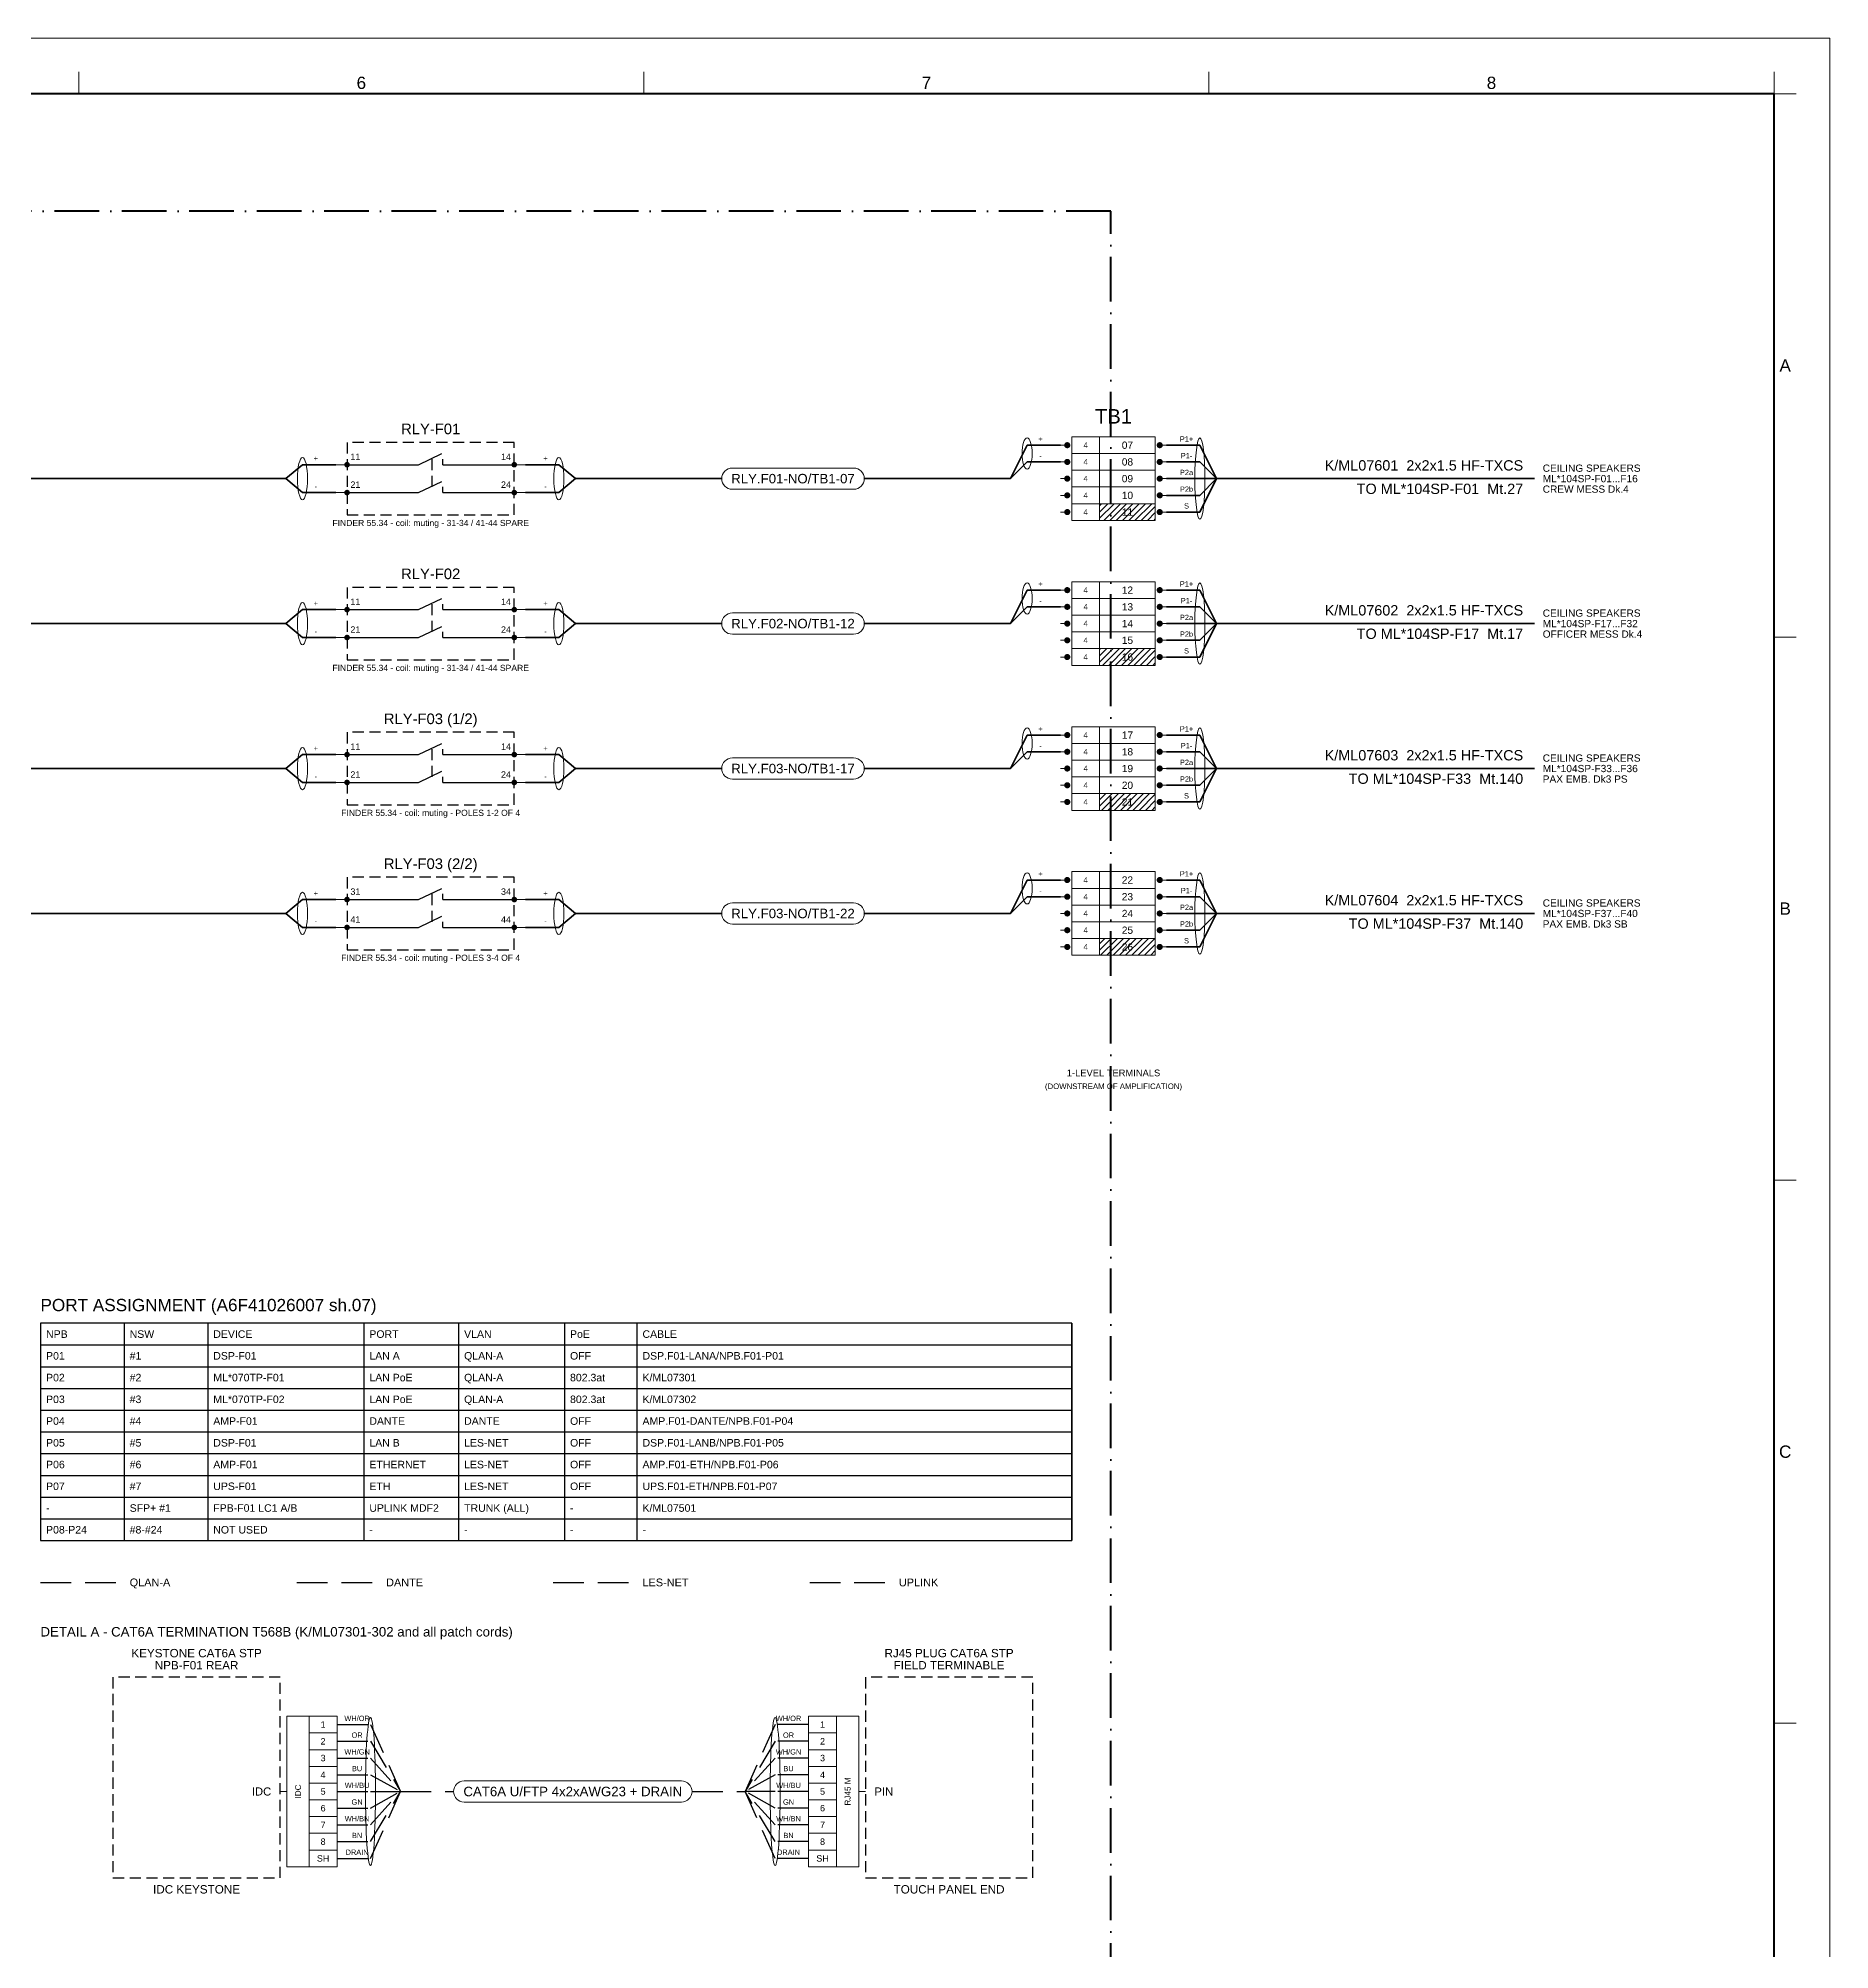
# Model space of a CAD drawing. Header units: millimetres. Extents: x 0 to 841, y 0 to 1189.
# Drawn here: x 519.6 to 841, y 846.1 to 1189 of the extents above; entities that cross this region are included whole.
import ezdxf
from ezdxf.enums import TextEntityAlignment as Align

# ---------------------------------------------------------------- set-up
doc = ezdxf.new("R2010")
doc.units = ezdxf.units.MM
for name, pattern in [('AV_DASHDOT', [12, 8, -2, 0, -2]), ('AV_DASHED', [8, 5.5, -2.5]), ('AV_HIDDEN', [3, 2, -1])]:
    doc.linetypes.add(name, pattern=pattern)
for name, color, linetype, lineweight in [('AV-CONN', 7, 'Continuous', 18), ('AV-LABEL', 7, 'Continuous', 18), ('AV-NOTE', 7, 'Continuous', 18), ('AV-TB', 7, 'Continuous', 18), ('AV-TEXT', 7, 'Continuous', 18), ('AV-TEXT-DEV', 7, 'Continuous', 18)]:
    doc.layers.add(name, color=color, linetype=linetype, lineweight=lineweight)
for name, color, linetype, lineweight, true_color in [('AV-DEVICE-REF', 7, 'AV_HIDDEN', 25, 0x4682ff), ('AV-FRAME', 7, 'Continuous', 70, 0x7800ff), ('AV-RACK', 7, 'AV_DASHDOT', 50, 0xff00ff), ('AV-SYM', 7, 'Continuous', 25, 0x4682ff), ('AV-TITLE', 7, 'Continuous', 25, 0x7800ff), ('AV-ZONE', 7, 'Continuous', 18, 0x7800ff), ('W-DANTE', 7, 'AV_DASHED', 25, 0xe60000), ('W-LESNET', 7, 'AV_DASHED', 25, 0x00a0eb), ('W-QLAN', 7, 'AV_DASHED', 25, 0x6ebe00), ('W-SPEAKER', 7, 'Continuous', 35, 0x00a0a0), ('W-UPLINK', 7, 'AV_DASHED', 25, 0x1f388c)]:
    doc.layers.add(name, color=color, linetype=linetype, lineweight=lineweight, true_color=true_color)
doc.styles.add('AV', font='arial.ttf')

msp = doc.modelspace()

# ---------------------------------------------------------------- hatches: boundary and pattern name
at = {"layer": 'AV-TB', "true_color": 0x009600}
h = msp.add_hatch(dxfattribs=at)
h.set_pattern_fill('ANSI31', scale=0.25)
h.paths.add_polyline_path([(710, 1102.5), (720, 1102.5), (720, 1105.5), (710, 1105.5)])
h = msp.add_hatch(dxfattribs=at)
h.set_pattern_fill('ANSI31', scale=0.25)
h.paths.add_polyline_path([(710, 1076.5), (720, 1076.5), (720, 1079.5), (710, 1079.5)])
h = msp.add_hatch(dxfattribs=at)
h.set_pattern_fill('ANSI31', scale=0.25)
h.paths.add_polyline_path([(710, 1050.5), (720, 1050.5), (720, 1053.5), (710, 1053.5)])
h = msp.add_hatch(dxfattribs=at)
h.set_pattern_fill('ANSI31', scale=0.25)
h.paths.add_polyline_path([(710, 1024.5), (720, 1024.5), (720, 1027.5), (710, 1027.5)])

# ---------------------------------------------------------------- linework, layer by layer
at = {"layer": 'AV-CONN'}
for p, q in [((563, 874.5), (564.2, 874.5)), ((668, 874.5), (666.8, 874.5))]:
    msp.add_line(p, q, dxfattribs=at)
for points in [[(564.2, 861), (568.2, 861), (568.2, 888), (564.2, 888)], [(568.2, 885), (573.2, 885), (573.2, 888), (568.2, 888)], [(568.2, 882), (573.2, 882), (573.2, 885), (568.2, 885)], [(657.8, 885), (662.8, 885), (662.8, 888), (657.8, 888)], [(657.8, 882), (662.8, 882), (662.8, 885), (657.8, 885)], [(662.8, 861), (666.8, 861), (666.8, 888), (662.8, 888)], [(568.2, 879), (573.2, 879), (573.2, 882), (568.2, 882)], [(657.8, 879), (662.8, 879), (662.8, 882), (657.8, 882)], [(568.2, 876), (573.2, 876), (573.2, 879), (568.2, 879)], [(657.8, 876), (662.8, 876), (662.8, 879), (657.8, 879)], [(568.2, 873), (573.2, 873), (573.2, 876), (568.2, 876)], [(657.8, 873), (662.8, 873), (662.8, 876), (657.8, 876)], [(568.2, 870), (573.2, 870), (573.2, 873), (568.2, 873)], [(657.8, 870), (662.8, 870), (662.8, 873), (657.8, 873)], [(568.2, 867), (573.2, 867), (573.2, 870), (568.2, 870)], [(657.8, 867), (662.8, 867), (662.8, 870), (657.8, 870)], [(568.2, 864), (573.2, 864), (573.2, 867), (568.2, 867)], [(657.8, 864), (662.8, 864), (662.8, 867), (657.8, 867)], [(568.2, 861), (573.2, 861), (573.2, 864), (568.2, 864)], [(657.8, 861), (662.8, 861), (662.8, 864), (657.8, 864)]]:
    msp.add_lwpolyline(points, close=True, dxfattribs=at)
for centre, major_axis, ratio in [((697, 1114.5), (0, 2.8), 0.321429), ((728, 1110), (0, 7.3), 0.123288), ((567, 1110), (0, 3.8), 0.236842), ((613, 1110), (0, 3.8), 0.236842), ((697, 1088.5), (0, 2.8), 0.321429), ((728, 1084), (0, 7.3), 0.123288), ((567, 1084), (0, 3.8), 0.236842), ((613, 1084), (0, 3.8), 0.236842), ((697, 1062.5), (0, 2.8), 0.321429), ((728, 1058), (0, 7.3), 0.123288), ((567, 1058), (0, 3.8), 0.236842), ((613, 1058), (0, 3.8), 0.236842), ((697, 1036.5), (0, 2.8), 0.321429), ((728, 1032), (0, 7.3), 0.123288), ((567, 1032), (0, 3.8), 0.236842), ((613, 1032), (0, 3.8), 0.236842), ((579.2, 874.5), (0, 13.3), 0.067669), ((651.8, 874.5), (0, 13.3), 0.067669)]:
    msp.add_ellipse(centre, major_axis=major_axis, ratio=ratio, dxfattribs=at)
at = {"layer": 'AV-DEVICE-REF'}
for points in [[(575, 1103.5), (605, 1103.5), (605, 1116.5), (575, 1116.5)], [(575, 1077.5), (605, 1077.5), (605, 1090.5), (575, 1090.5)], [(575, 1051.5), (605, 1051.5), (605, 1064.5), (575, 1064.5)], [(575, 1025.5), (605, 1025.5), (605, 1038.5), (575, 1038.5)], [(533, 859), (563, 859), (563, 895), (533, 895)], [(668, 859), (698, 859), (698, 895), (668, 895)]]:
    msp.add_lwpolyline(points, close=True, dxfattribs=at)
at = {"layer": 'AV-FRAME'}
msp.add_lwpolyline([(20, 10), (831, 10), (831, 1179), (20, 1179)], close=True, dxfattribs=at)
at = {"layer": 'AV-LABEL'}
for points in [[(644.12, 1108.1), (665.88, 1108.1, 1), (665.88, 1111.9), (644.12, 1111.9, 1)], [(644.12, 1082.1), (665.88, 1082.1, 1), (665.88, 1085.9), (644.12, 1085.9, 1)], [(644.12, 1056.1), (665.88, 1056.1, 1), (665.88, 1059.9), (644.12, 1059.9, 1)], [(644.12, 1030.1), (665.88, 1030.1, 1), (665.88, 1033.9), (644.12, 1033.9, 1)], [(596, 872.6), (635, 872.6, 1), (635, 876.4), (596, 876.4, 1)]]:
    msp.add_lwpolyline(points, format="xyb", close=True, dxfattribs=at)
at = {"layer": 'AV-RACK'}
msp.add_lwpolyline([(140, 198), (712, 198), (712, 1158), (140, 1158)], close=True, dxfattribs=at)
at = {"layer": 'AV-SYM'}
for p, q in [((587.8, 1112.5), (592, 1114.5)), ((575, 1112.5), (587.8, 1112.5)), ((592.2, 1112.5), (592.2, 1113.5)), ((592.2, 1112.5), (605, 1112.5)), ((587.8, 1107.5), (592, 1109.5)), ((592.2, 1107.5), (592.2, 1108.5)), ((575, 1107.5), (587.8, 1107.5)), ((592.2, 1107.5), (605, 1107.5)), ((587.8, 1086.5), (592, 1088.5)), ((592.2, 1086.5), (592.2, 1087.5)), ((575, 1086.5), (587.8, 1086.5)), ((592.2, 1086.5), (605, 1086.5)), ((575, 1081.5), (587.8, 1081.5)), ((587.8, 1081.5), (592, 1083.5)), ((592.2, 1081.5), (592.2, 1082.5)), ((592.2, 1081.5), (605, 1081.5)), ((575, 1060.5), (587.8, 1060.5)), ((587.8, 1060.5), (592, 1062.5)), ((592.2, 1060.5), (592.2, 1061.5)), ((592.2, 1060.5), (605, 1060.5)), ((587.8, 1055.5), (592, 1057.5)), ((592.2, 1055.5), (592.2, 1056.5)), ((575, 1055.5), (587.8, 1055.5)), ((592.2, 1055.5), (605, 1055.5)), ((587.8, 1034.5), (592, 1036.5)), ((575, 1034.5), (587.8, 1034.5)), ((592.2, 1034.5), (592.2, 1035.5)), ((592.2, 1034.5), (605, 1034.5)), ((575, 1029.5), (587.8, 1029.5)), ((587.8, 1029.5), (592, 1031.5)), ((592.2, 1029.5), (592.2, 1030.5)), ((592.2, 1029.5), (605, 1029.5))]:
    msp.add_line(p, q, dxfattribs=at)
at = {"layer": 'AV-SYM', "linetype": 'AV_HIDDEN'}
for p, q in [((590.2, 1113.5), (590.2, 1108.5)), ((590.2, 1087.5), (590.2, 1082.5)), ((590.2, 1061.5), (590.2, 1056.5)), ((590.2, 1035.5), (590.2, 1030.5))]:
    msp.add_line(p, q, dxfattribs=at)
at = {"layer": 'AV-TB'}
for p, q in [((704.2, 1116), (703, 1116)), ((710, 1114.5), (710, 1117.5)), ((710, 1111.5), (710, 1114.5)), ((720.8, 1116), (722, 1116)), ((575, 1112.5), (573, 1112.5)), ((605, 1112.5), (607, 1112.5)), ((704.2, 1113), (703, 1113)), ((710, 1108.5), (710, 1111.5)), ((720.8, 1113), (722, 1113)), ((704.2, 1110), (703, 1110)), ((710, 1105.5), (710, 1108.5)), ((720.8, 1110), (722, 1110)), ((575, 1107.5), (573, 1107.5)), ((605, 1107.5), (607, 1107.5)), ((704.2, 1107), (703, 1107)), ((710, 1102.5), (710, 1105.5)), ((720.8, 1107), (722, 1107)), ((704.2, 1104), (703, 1104)), ((720.8, 1104), (722, 1104)), ((710, 1088.5), (710, 1091.5)), ((704.2, 1090), (703, 1090)), ((704.2, 1087), (703, 1087)), ((710, 1085.5), (710, 1088.5)), ((720.8, 1090), (722, 1090)), ((720.8, 1087), (722, 1087)), ((575, 1086.5), (573, 1086.5)), ((605, 1086.5), (607, 1086.5)), ((704.2, 1084), (703, 1084)), ((710, 1082.5), (710, 1085.5)), ((720.8, 1084), (722, 1084)), ((575, 1081.5), (573, 1081.5)), ((605, 1081.5), (607, 1081.5)), ((704.2, 1081), (703, 1081)), ((710, 1079.5), (710, 1082.5)), ((720.8, 1081), (722, 1081)), ((704.2, 1078), (703, 1078)), ((710, 1076.5), (710, 1079.5)), ((720.8, 1078), (722, 1078)), ((704.2, 1064), (703, 1064)), ((710, 1062.5), (710, 1065.5)), ((720.8, 1064), (722, 1064)), ((575, 1060.5), (573, 1060.5)), ((605, 1060.5), (607, 1060.5)), ((704.2, 1061), (703, 1061)), ((710, 1059.5), (710, 1062.5)), ((720.8, 1061), (722, 1061)), ((704.2, 1058), (703, 1058)), ((710, 1056.5), (710, 1059.5)), ((710, 1053.5), (710, 1056.5)), ((720.8, 1058), (722, 1058)), ((575, 1055.5), (573, 1055.5)), ((605, 1055.5), (607, 1055.5)), ((704.2, 1055), (703, 1055)), ((710, 1050.5), (710, 1053.5)), ((720.8, 1055), (722, 1055)), ((704.2, 1052), (703, 1052)), ((720.8, 1052), (722, 1052)), ((710, 1036.5), (710, 1039.5)), ((704.2, 1038), (703, 1038)), ((710, 1033.5), (710, 1036.5)), ((720.8, 1038), (722, 1038)), ((575, 1034.5), (573, 1034.5)), ((605, 1034.5), (607, 1034.5)), ((704.2, 1035), (703, 1035)), ((710, 1030.5), (710, 1033.5)), ((720.8, 1035), (722, 1035)), ((575, 1029.5), (573, 1029.5)), ((605, 1029.5), (607, 1029.5)), ((704.2, 1032), (703, 1032)), ((704.2, 1029), (703, 1029)), ((710, 1027.5), (710, 1030.5)), ((720.8, 1032), (722, 1032)), ((720.8, 1029), (722, 1029)), ((704.2, 1026), (703, 1026)), ((710, 1024.5), (710, 1027.5)), ((720.8, 1026), (722, 1026))]:
    msp.add_line(p, q, dxfattribs=at)
for points, const_width in [([(703.93, 1116, 1), (704.48, 1116, 1)], 0.55), ([(720.52, 1116, 1), (721.07, 1116, 1)], 0.55), ([(574.75, 1112.5, 1), (575.25, 1112.5, 1)], 0.5), ([(604.75, 1112.5, 1), (605.25, 1112.5, 1)], 0.5), ([(703.93, 1113, 1), (704.48, 1113, 1)], 0.55), ([(720.52, 1113, 1), (721.07, 1113, 1)], 0.55), ([(574.75, 1107.5, 1), (575.25, 1107.5, 1)], 0.5), ([(604.75, 1107.5, 1), (605.25, 1107.5, 1)], 0.5), ([(703.93, 1110, 1), (704.48, 1110, 1)], 0.55), ([(703.93, 1107, 1), (704.48, 1107, 1)], 0.55), ([(720.52, 1110, 1), (721.07, 1110, 1)], 0.55), ([(720.52, 1107, 1), (721.07, 1107, 1)], 0.55), ([(703.93, 1104, 1), (704.48, 1104, 1)], 0.55), ([(720.52, 1104, 1), (721.07, 1104, 1)], 0.55), ([(703.93, 1090, 1), (704.48, 1090, 1)], 0.55), ([(720.52, 1090, 1), (721.07, 1090, 1)], 0.55), ([(574.75, 1086.5, 1), (575.25, 1086.5, 1)], 0.5), ([(604.75, 1086.5, 1), (605.25, 1086.5, 1)], 0.5), ([(703.93, 1087, 1), (704.48, 1087, 1)], 0.55), ([(720.52, 1087, 1), (721.07, 1087, 1)], 0.55), ([(703.93, 1084, 1), (704.48, 1084, 1)], 0.55), ([(720.52, 1084, 1), (721.07, 1084, 1)], 0.55), ([(574.75, 1081.5, 1), (575.25, 1081.5, 1)], 0.5), ([(604.75, 1081.5, 1), (605.25, 1081.5, 1)], 0.5), ([(703.93, 1081, 1), (704.48, 1081, 1)], 0.55), ([(720.52, 1081, 1), (721.07, 1081, 1)], 0.55), ([(703.93, 1078, 1), (704.48, 1078, 1)], 0.55), ([(720.52, 1078, 1), (721.07, 1078, 1)], 0.55), ([(703.93, 1064, 1), (704.48, 1064, 1)], 0.55), ([(720.52, 1064, 1), (721.07, 1064, 1)], 0.55), ([(574.75, 1060.5, 1), (575.25, 1060.5, 1)], 0.5), ([(604.75, 1060.5, 1), (605.25, 1060.5, 1)], 0.5), ([(703.93, 1061, 1), (704.48, 1061, 1)], 0.55), ([(720.52, 1061, 1), (721.07, 1061, 1)], 0.55), ([(703.93, 1058, 1), (704.48, 1058, 1)], 0.55), ([(720.52, 1058, 1), (721.07, 1058, 1)], 0.55), ([(574.75, 1055.5, 1), (575.25, 1055.5, 1)], 0.5), ([(604.75, 1055.5, 1), (605.25, 1055.5, 1)], 0.5), ([(703.93, 1055, 1), (704.48, 1055, 1)], 0.55), ([(720.52, 1055, 1), (721.07, 1055, 1)], 0.55), ([(703.93, 1052, 1), (704.48, 1052, 1)], 0.55), ([(720.52, 1052, 1), (721.07, 1052, 1)], 0.55), ([(703.93, 1038, 1), (704.48, 1038, 1)], 0.55), ([(703.93, 1035, 1), (704.48, 1035, 1)], 0.55), ([(720.52, 1038, 1), (721.07, 1038, 1)], 0.55), ([(720.52, 1035, 1), (721.07, 1035, 1)], 0.55), ([(574.75, 1034.5, 1), (575.25, 1034.5, 1)], 0.5), ([(604.75, 1034.5, 1), (605.25, 1034.5, 1)], 0.5), ([(703.93, 1032, 1), (704.48, 1032, 1)], 0.55), ([(720.52, 1032, 1), (721.07, 1032, 1)], 0.55), ([(574.75, 1029.5, 1), (575.25, 1029.5, 1)], 0.5), ([(604.75, 1029.5, 1), (605.25, 1029.5, 1)], 0.5), ([(703.93, 1029, 1), (704.48, 1029, 1)], 0.55), ([(720.52, 1029, 1), (721.07, 1029, 1)], 0.55), ([(703.93, 1026, 1), (704.48, 1026, 1)], 0.55), ([(720.52, 1026, 1), (721.07, 1026, 1)], 0.55)]:
    msp.add_lwpolyline(points, format="xyb", close=True, dxfattribs=dict(at, const_width=const_width))
for points in [[(705, 1114.5), (720, 1114.5), (720, 1117.5), (705, 1117.5)], [(705, 1111.5), (720, 1111.5), (720, 1114.5), (705, 1114.5)], [(705, 1108.5), (720, 1108.5), (720, 1111.5), (705, 1111.5)], [(705, 1105.5), (720, 1105.5), (720, 1108.5), (705, 1108.5)], [(705, 1102.5), (720, 1102.5), (720, 1105.5), (705, 1105.5)], [(705, 1088.5), (720, 1088.5), (720, 1091.5), (705, 1091.5)], [(705, 1085.5), (720, 1085.5), (720, 1088.5), (705, 1088.5)], [(705, 1082.5), (720, 1082.5), (720, 1085.5), (705, 1085.5)], [(705, 1079.5), (720, 1079.5), (720, 1082.5), (705, 1082.5)], [(705, 1076.5), (720, 1076.5), (720, 1079.5), (705, 1079.5)], [(705, 1062.5), (720, 1062.5), (720, 1065.5), (705, 1065.5)], [(705, 1059.5), (720, 1059.5), (720, 1062.5), (705, 1062.5)], [(705, 1056.5), (720, 1056.5), (720, 1059.5), (705, 1059.5)], [(705, 1053.5), (720, 1053.5), (720, 1056.5), (705, 1056.5)], [(705, 1050.5), (720, 1050.5), (720, 1053.5), (705, 1053.5)], [(705, 1036.5), (720, 1036.5), (720, 1039.5), (705, 1039.5)], [(705, 1033.5), (720, 1033.5), (720, 1036.5), (705, 1036.5)], [(705, 1030.5), (720, 1030.5), (720, 1033.5), (705, 1033.5)], [(705, 1027.5), (720, 1027.5), (720, 1030.5), (705, 1030.5)], [(705, 1024.5), (720, 1024.5), (720, 1027.5), (705, 1027.5)]]:
    msp.add_lwpolyline(points, close=True, dxfattribs=at)
at = {"layer": 'AV-TITLE'}
for p, q in [((535, 958.5), (535, 919.5)), ((550, 958.5), (550, 919.5)), ((578, 958.5), (578, 919.5)), ((595, 958.5), (595, 919.5)), ((614, 958.5), (614, 919.5)), ((627, 958.5), (627, 919.5)), ((705, 958.5), (705, 919.5)), ((520, 954.6), (705, 954.6)), ((520, 950.7), (705, 950.7)), ((520, 946.8), (705, 946.8)), ((520, 942.9), (705, 942.9)), ((520, 939), (705, 939)), ((520, 935.1), (705, 935.1)), ((520, 931.2), (705, 931.2)), ((520, 927.3), (705, 927.3)), ((520, 923.4), (705, 923.4))]:
    msp.add_line(p, q, dxfattribs=at)
msp.add_lwpolyline([(520, 919.5), (705, 919.5), (705, 958.5), (520, 958.5)], close=True, dxfattribs=at)
at = {"layer": 'AV-ZONE'}
for p, q in [((526.88, 1179), (526.88, 1183)), ((628.25, 1179), (628.25, 1183)), ((729.62, 1179), (729.62, 1183)), ((831, 1179), (831, 1183)), ((831, 1179), (835, 1179)), ((831, 1081.58), (835, 1081.58)), ((831, 984.17), (835, 984.17)), ((831, 886.75), (835, 886.75))]:
    msp.add_line(p, q, dxfattribs=at)
at = {"layer": 'AV-ZONE', "lineweight": 13}
msp.add_lwpolyline([(0, 0), (841, 0), (841, 1189), (0, 1189)], close=True, dxfattribs=at)
at = {"layer": 'W-DANTE'}
msp.add_line((566, 912), (580, 912), dxfattribs=at)
at = {"layer": 'W-LESNET'}
msp.add_line((612, 912), (626, 912), dxfattribs=at)
at = {"layer": 'W-QLAN'}
for p, q in [((520, 912), (534, 912)), ((573.2, 886.5), (579.2, 886.5)), ((579.2, 886.5), (584.6, 874.5)), ((651.8, 886.5), (646.4, 874.5)), ((657.8, 886.5), (651.8, 886.5)), ((573.2, 883.5), (579.2, 883.5)), ((579.2, 883.5), (584.6, 874.5)), ((651.8, 883.5), (646.4, 874.5)), ((657.8, 883.5), (651.8, 883.5)), ((573.2, 880.5), (579.2, 880.5)), ((579.2, 880.5), (584.6, 874.5)), ((651.8, 880.5), (646.4, 874.5)), ((657.8, 880.5), (651.8, 880.5)), ((573.2, 877.5), (579.2, 877.5)), ((573.2, 874.5), (579.2, 874.5)), ((579.2, 877.5), (584.6, 874.5)), ((579.2, 874.5), (584.6, 874.5)), ((579.2, 871.5), (584.6, 874.5)), ((579.2, 868.5), (584.6, 874.5)), ((579.2, 865.5), (584.6, 874.5)), ((579.2, 862.5), (584.6, 874.5)), ((584.6, 874.5), (594.1, 874.5)), ((636.9, 874.5), (646.4, 874.5)), ((651.8, 877.5), (646.4, 874.5)), ((651.8, 874.5), (646.4, 874.5)), ((651.8, 871.5), (646.4, 874.5)), ((651.8, 868.5), (646.4, 874.5)), ((651.8, 865.5), (646.4, 874.5)), ((651.8, 862.5), (646.4, 874.5)), ((657.8, 877.5), (651.8, 877.5)), ((657.8, 874.5), (651.8, 874.5)), ((573.2, 871.5), (579.2, 871.5)), ((657.8, 871.5), (651.8, 871.5)), ((573.2, 868.5), (579.2, 868.5)), ((657.8, 868.5), (651.8, 868.5)), ((573.2, 865.5), (579.2, 865.5)), ((657.8, 865.5), (651.8, 865.5)), ((573.2, 862.5), (579.2, 862.5)), ((657.8, 862.5), (651.8, 862.5))]:
    msp.add_line(p, q, dxfattribs=at)
at = {"layer": 'W-SPEAKER'}
for p, q in [((697, 1116), (694, 1110)), ((703, 1116), (697, 1116)), ((722, 1116), (728, 1116)), ((728, 1116), (731, 1110)), ((567, 1112.5), (564, 1110)), ((573, 1112.5), (567, 1112.5)), ((607, 1112.5), (613, 1112.5)), ((613, 1112.5), (616, 1110)), ((697, 1113), (694, 1110)), ((703, 1113), (697, 1113)), ((722, 1113), (728, 1113)), ((728, 1113), (731, 1110)), ((509, 1110), (564, 1110)), ((567, 1107.5), (564, 1110)), ((613, 1107.5), (616, 1110)), ((616, 1110), (642.22, 1110)), ((667.78, 1110), (694, 1110)), ((722, 1110), (728, 1110)), ((728, 1110), (731, 1110)), ((728, 1107), (731, 1110)), ((728, 1104), (731, 1110)), ((731, 1110), (788, 1110)), ((573, 1107.5), (567, 1107.5)), ((607, 1107.5), (613, 1107.5)), ((722, 1107), (728, 1107)), ((722, 1104), (728, 1104)), ((697, 1090), (694, 1084)), ((697, 1087), (694, 1084)), ((703, 1090), (697, 1090)), ((703, 1087), (697, 1087)), ((722, 1090), (728, 1090)), ((722, 1087), (728, 1087)), ((728, 1090), (731, 1084)), ((728, 1087), (731, 1084)), ((515, 1084), (564, 1084)), ((567, 1086.5), (564, 1084)), ((567, 1081.5), (564, 1084)), ((573, 1086.5), (567, 1086.5)), ((607, 1086.5), (613, 1086.5)), ((613, 1086.5), (616, 1084)), ((613, 1081.5), (616, 1084)), ((616, 1084), (642.22, 1084)), ((667.78, 1084), (694, 1084)), ((722, 1084), (728, 1084)), ((728, 1084), (731, 1084)), ((728, 1081), (731, 1084)), ((728, 1078), (731, 1084)), ((731, 1084), (788, 1084)), ((573, 1081.5), (567, 1081.5)), ((607, 1081.5), (613, 1081.5)), ((722, 1081), (728, 1081)), ((722, 1078), (728, 1078)), ((697, 1064), (694, 1058)), ((703, 1064), (697, 1064)), ((722, 1064), (728, 1064)), ((728, 1064), (731, 1058)), ((567, 1060.5), (564, 1058)), ((573, 1060.5), (567, 1060.5)), ((607, 1060.5), (613, 1060.5)), ((613, 1060.5), (616, 1058)), ((697, 1061), (694, 1058)), ((703, 1061), (697, 1061)), ((722, 1061), (728, 1061)), ((728, 1061), (731, 1058)), ((509, 1058), (564, 1058)), ((567, 1055.5), (564, 1058)), ((613, 1055.5), (616, 1058)), ((616, 1058), (642.22, 1058)), ((667.78, 1058), (694, 1058)), ((722, 1058), (728, 1058)), ((728, 1058), (731, 1058)), ((728, 1055), (731, 1058)), ((728, 1052), (731, 1058)), ((731, 1058), (788, 1058)), ((573, 1055.5), (567, 1055.5)), ((607, 1055.5), (613, 1055.5)), ((722, 1055), (728, 1055)), ((722, 1052), (728, 1052)), ((697, 1038), (694, 1032)), ((703, 1038), (697, 1038)), ((722, 1038), (728, 1038)), ((728, 1038), (731, 1032)), ((567, 1034.5), (564, 1032)), ((573, 1034.5), (567, 1034.5)), ((607, 1034.5), (613, 1034.5)), ((613, 1034.5), (616, 1032)), ((697, 1035), (694, 1032)), ((703, 1035), (697, 1035)), ((722, 1035), (728, 1035)), ((728, 1035), (731, 1032)), ((503, 1032), (564, 1032)), ((567, 1029.5), (564, 1032)), ((573, 1029.5), (567, 1029.5)), ((607, 1029.5), (613, 1029.5)), ((613, 1029.5), (616, 1032)), ((616, 1032), (642.22, 1032)), ((667.78, 1032), (694, 1032)), ((722, 1032), (728, 1032)), ((722, 1029), (728, 1029)), ((728, 1032), (731, 1032)), ((728, 1029), (731, 1032)), ((728, 1026), (731, 1032)), ((731, 1032), (788, 1032)), ((722, 1026), (728, 1026))]:
    msp.add_line(p, q, dxfattribs=at)
at = {"layer": 'W-UPLINK'}
msp.add_line((658, 912), (672, 912), dxfattribs=at)

# ---------------------------------------------------------------- texts
at = {"layer": 'AV-CONN', "style": 'AV'}
for s, p in [('1', (570.7, 886.5)), ('1', (660.3, 886.5)), ('2', (570.7, 883.5)), ('2', (660.3, 883.5)), ('4', (570.7, 877.5)), ('3', (570.7, 880.5)), ('4', (660.3, 877.5)), ('3', (660.3, 880.5)), ('5', (570.7, 874.5)), ('5', (660.3, 874.5)), ('6', (570.7, 871.5)), ('6', (660.3, 871.5)), ('7', (570.7, 868.5)), ('7', (660.3, 868.5)), ('8', (570.7, 865.5)), ('8', (660.3, 865.5)), ('SH', (570.7, 862.5)), ('SH', (660.3, 862.5))]:
    msp.add_text(s, height=1.15, dxfattribs=at).set_placement(p, align=Align.MIDDLE_CENTER)
for s, p in [('IDC', (566.2, 874.5)), ('RJ45 M', (664.8, 874.5))]:
    msp.add_text(s, height=1.05, rotation=90, dxfattribs=at).set_placement(p, align=Align.MIDDLE_CENTER)
at = {"layer": 'AV-LABEL', "style": 'AV'}
for s, p in [('RLY.F01-NO/TB1-07', (655, 1110)), ('RLY.F02-NO/TB1-12', (655, 1084)), ('RLY.F03-NO/TB1-17', (655, 1058)), ('RLY.F03-NO/TB1-22', (655, 1032)), ('CAT6A U/FTP 4x2xAWG23 + DRAIN', (615.5, 874.5))]:
    msp.add_text(s, height=1.7, dxfattribs=at).set_placement(p, align=Align.MIDDLE_CENTER)
at = {"layer": 'AV-NOTE', "style": 'AV'}
for s, p in [('+', (699.4, 1116.35)), ('P1+', (725.6, 1116.35)), ('P1-', (725.6, 1113.35)), ('+', (569.4, 1112.85)), ('+', (610.6, 1112.85)), ('-', (699.4, 1113.35)), ('P2a', (725.6, 1110.35)), ('-', (569.4, 1107.85)), ('-', (610.6, 1107.85)), ('P2b', (725.6, 1107.35)), ('S', (725.6, 1104.35)), ('+', (699.4, 1090.35)), ('P1+', (725.6, 1090.35)), ('+', (569.4, 1086.85)), ('+', (610.6, 1086.85)), ('-', (699.4, 1087.35)), ('P1-', (725.6, 1087.35)), ('P2a', (725.6, 1084.35)), ('-', (569.4, 1081.85)), ('-', (610.6, 1081.85)), ('P2b', (725.6, 1081.35)), ('S', (725.6, 1078.35)), ('+', (699.4, 1064.35)), ('P1+', (725.6, 1064.35)), ('+', (569.4, 1060.85)), ('+', (610.6, 1060.85)), ('-', (699.4, 1061.35)), ('P2a', (725.6, 1058.35)), ('P1-', (725.6, 1061.35)), ('-', (569.4, 1055.85)), ('-', (610.6, 1055.85)), ('P2b', (725.6, 1055.35)), ('S', (725.6, 1052.35)), ('+', (699.4, 1038.35)), ('P1+', (725.6, 1038.35)), ('+', (569.4, 1034.85)), ('+', (610.6, 1034.85)), ('-', (699.4, 1035.35)), ('P1-', (725.6, 1035.35)), ('P2a', (725.6, 1032.35)), ('-', (569.4, 1029.85)), ('-', (610.6, 1029.85)), ('P2b', (725.6, 1029.35)), ('S', (725.6, 1026.35)), ('WH/OR', (576.8, 886.85)), ('WH/OR', (654.2, 886.85)), ('OR', (576.8, 883.85)), ('OR', (654.2, 883.85)), ('WH/GN', (576.8, 880.85)), ('WH/GN', (654.2, 880.85)), ('BU', (576.8, 877.85)), ('BU', (654.2, 877.85)), ('WH/BU', (576.8, 874.85)), ('WH/BU', (654.2, 874.85)), ('GN', (576.8, 871.85)), ('GN', (654.2, 871.85)), ('WH/BN', (576.8, 868.85)), ('WH/BN', (654.2, 868.85)), ('BN', (576.8, 865.85)), ('BN', (654.2, 865.85)), ('DRAIN', (576.8, 862.85)), ('DRAIN', (654.2, 862.85))]:
    msp.add_text(s, height=0.95, dxfattribs=at).set_placement(p, align=Align.BOTTOM_CENTER)
for s, height, p in [('FINDER 55.34 - coil: muting - 31-34 / 41-44 SPARE', 1.1, (590, 1102.6)), ('FINDER 55.34 - coil: muting - 31-34 / 41-44 SPARE', 1.1, (590, 1076.6)), ('FINDER 55.34 - coil: muting - POLES 1-2 OF 4', 1.1, (590, 1050.6)), ('FINDER 55.34 - coil: muting - POLES 3-4 OF 4', 1.1, (590, 1024.6)), ('(DOWNSTREAM OF AMPLIFICATION)', 1, (712.5, 1001.5)), ('1-LEVEL TERMINALS', 1.2, (712.5, 1004))]:
    msp.add_text(s, height=height, dxfattribs=at).set_placement(p, align=Align.TOP_CENTER)
at = {"layer": 'AV-TB', "style": 'AV'}
for s, height, p in [('4', 1, (707.5, 1116)), ('4', 1, (707.5, 1113)), ('4', 1, (707.5, 1110)), ('4', 1, (707.5, 1107)), ('4', 1, (707.5, 1104)), ('11', 1.3, (715, 1104)), ('4', 1, (707.5, 1090)), ('4', 1, (707.5, 1087)), ('4', 1, (707.5, 1084)), ('4', 1, (707.5, 1081)), ('4', 1, (707.5, 1078)), ('16', 1.3, (715, 1078)), ('4', 1, (707.5, 1064)), ('4', 1, (707.5, 1061)), ('4', 1, (707.5, 1058)), ('4', 1, (707.5, 1055)), ('4', 1, (707.5, 1052)), ('21', 1.3, (715, 1052)), ('4', 1, (707.5, 1038)), ('4', 1, (707.5, 1035)), ('4', 1, (707.5, 1032)), ('4', 1, (707.5, 1029)), ('4', 1, (707.5, 1026)), ('26', 1.3, (715, 1026))]:
    msp.add_text(s, height=height, dxfattribs=at).set_placement(p, align=Align.MIDDLE_CENTER)
at = {"layer": 'AV-TB', "true_color": 0x000000, "style": 'AV'}
for s, p in [('07', (715, 1116)), ('08', (715, 1113)), ('09', (715, 1110)), ('10', (715, 1107)), ('12', (715, 1090)), ('13', (715, 1087)), ('14', (715, 1084)), ('15', (715, 1081)), ('17', (715, 1064)), ('18', (715, 1061)), ('19', (715, 1058)), ('20', (715, 1055)), ('22', (715, 1038)), ('23', (715, 1035)), ('24', (715, 1032)), ('25', (715, 1029))]:
    msp.add_text(s, height=1.3, dxfattribs=at).set_placement(p, align=Align.MIDDLE_CENTER)
at = {"layer": 'AV-TEXT', "style": 'AV'}
for s, height, p in [('11', 1.15, (575.6, 1113)), ('21', 1.15, (575.6, 1108)), ('11', 1.15, (575.6, 1087)), ('21', 1.15, (575.6, 1082)), ('11', 1.15, (575.6, 1061)), ('21', 1.15, (575.6, 1056)), ('31', 1.15, (575.6, 1035)), ('41', 1.15, (575.6, 1030)), ('PORT ASSIGNMENT (A6F41026007 sh.07)', 2.2, (520, 960))]:
    msp.add_text(s, height=height, dxfattribs=at).set_placement(p, align=Align.BOTTOM_LEFT)
for s, height, p in [('14', 1.15, (604.4, 1113)), ('K/ML07601  2x2x1.5 HF-TXCS', 1.85, (786, 1110.9)), ('24', 1.15, (604.4, 1108)), ('14', 1.15, (604.4, 1087)), ('K/ML07602  2x2x1.5 HF-TXCS', 1.85, (786, 1084.9)), ('24', 1.15, (604.4, 1082)), ('14', 1.15, (604.4, 1061)), ('K/ML07603  2x2x1.5 HF-TXCS', 1.85, (786, 1058.9)), ('24', 1.15, (604.4, 1056)), ('34', 1.15, (604.4, 1035)), ('K/ML07604  2x2x1.5 HF-TXCS', 1.85, (786, 1032.9)), ('44', 1.15, (604.4, 1030))]:
    msp.add_text(s, height=height, dxfattribs=at).set_placement(p, align=Align.BOTTOM_RIGHT)
for s, height, p in [('CEILING SPEAKERS', 1.3, (789.5, 1111.88)), ('CREW MESS Dk.4', 1.3, (789.5, 1108.12)), ('ML*104SP-F01...F16', 1.3, (789.5, 1110)), ('CEILING SPEAKERS', 1.3, (789.5, 1085.88)), ('ML*104SP-F17...F32', 1.3, (789.5, 1084)), ('OFFICER MESS Dk.4', 1.3, (789.5, 1082.12)), ('CEILING SPEAKERS', 1.3, (789.5, 1059.88)), ('ML*104SP-F33...F36', 1.3, (789.5, 1058)), ('PAX EMB. Dk3 PS', 1.3, (789.5, 1056.12)), ('CEILING SPEAKERS', 1.3, (789.5, 1033.88)), ('ML*104SP-F37...F40', 1.3, (789.5, 1032)), ('PAX EMB. Dk3 SB', 1.3, (789.5, 1030.12)), ('P01', 1.35, (521, 952.65)), ('#1', 1.35, (536, 952.65)), ('DSP-F01', 1.35, (551, 952.65)), ('LAN A', 1.35, (579, 952.65)), ('QLAN-A', 1.35, (596, 952.65)), ('OFF', 1.35, (615, 952.65)), ('DSP.F01-LANA/NPB.F01-P01', 1.35, (628, 952.65)), ('P02', 1.35, (521, 948.75)), ('#2', 1.35, (536, 948.75)), ('ML*070TP-F01', 1.35, (551, 948.75)), ('LAN PoE', 1.35, (579, 948.75)), ('QLAN-A', 1.35, (596, 948.75)), ('802.3at', 1.35, (615, 948.75)), ('K/ML07301', 1.35, (628, 948.75)), ('P03', 1.35, (521, 944.85)), ('#3', 1.35, (536, 944.85)), ('ML*070TP-F02', 1.35, (551, 944.85)), ('LAN PoE', 1.35, (579, 944.85)), ('QLAN-A', 1.35, (596, 944.85)), ('802.3at', 1.35, (615, 944.85)), ('K/ML07302', 1.35, (628, 944.85)), ('P04', 1.35, (521, 940.95)), ('#4', 1.35, (536, 940.95)), ('AMP-F01', 1.35, (551, 940.95)), ('DANTE', 1.35, (579, 940.95)), ('DANTE', 1.35, (596, 940.95)), ('OFF', 1.35, (615, 940.95)), ('AMP.F01-DANTE/NPB.F01-P04', 1.35, (628, 940.95)), ('P05', 1.35, (521, 937.05)), ('#5', 1.35, (536, 937.05)), ('DSP-F01', 1.35, (551, 937.05)), ('LAN B', 1.35, (579, 937.05)), ('LES-NET', 1.35, (596, 937.05)), ('OFF', 1.35, (615, 937.05)), ('DSP.F01-LANB/NPB.F01-P05', 1.35, (628, 937.05)), ('P06', 1.35, (521, 933.15)), ('#6', 1.35, (536, 933.15)), ('AMP-F01', 1.35, (551, 933.15)), ('ETHERNET', 1.35, (579, 933.15)), ('LES-NET', 1.35, (596, 933.15)), ('OFF', 1.35, (615, 933.15)), ('AMP.F01-ETH/NPB.F01-P06', 1.35, (628, 933.15)), ('P07', 1.35, (521, 929.25)), ('#7', 1.35, (536, 929.25)), ('UPS-F01', 1.35, (551, 929.25)), ('ETH', 1.35, (579, 929.25)), ('LES-NET', 1.35, (596, 929.25)), ('OFF', 1.35, (615, 929.25)), ('UPS.F01-ETH/NPB.F01-P07', 1.35, (628, 929.25)), ('SFP+ #1', 1.35, (536, 925.35)), ('FPB-F01 LC1 A/B', 1.35, (551, 925.35)), ('UPLINK MDF2', 1.35, (579, 925.35)), ('TRUNK (ALL)', 1.35, (596, 925.35)), ('K/ML07501', 1.35, (628, 925.35)), ('-', 1.35, (521, 925.35)), ('-', 1.35, (615, 925.35)), ('P08-P24', 1.35, (521, 921.45)), ('#8-#24', 1.35, (536, 921.45)), ('NOT USED', 1.35, (551, 921.45)), ('-', 1.35, (579, 921.45)), ('-', 1.35, (596, 921.45)), ('-', 1.35, (615, 921.45)), ('-', 1.35, (628, 921.45)), ('QLAN-A', 1.4, (536, 912)), ('DANTE', 1.4, (582, 912)), ('LES-NET', 1.4, (628, 912)), ('UPLINK', 1.4, (674, 912)), ('PIN', 1.45, (669.6, 874.5))]:
    msp.add_text(s, height=height, dxfattribs=at).set_placement(p, align=Align.MIDDLE_LEFT)
for s, p in [('TO ML*104SP-F01  Mt.27', (786, 1109.1)), ('TO ML*104SP-F17  Mt.17', (786, 1083.1)), ('TO ML*104SP-F33  Mt.140', (786, 1057.1)), ('TO ML*104SP-F37  Mt.140', (786, 1031.1))]:
    msp.add_text(s, height=1.85, dxfattribs=at).set_placement(p, align=Align.TOP_RIGHT)
at = {"layer": 'AV-TEXT', "true_color": 0x7800ff, "style": 'AV'}
for s, p in [('NPB', (521, 956.55)), ('NSW', (536, 956.55)), ('DEVICE', (551, 956.55)), ('PORT', (579, 956.55)), ('VLAN', (596, 956.55)), ('PoE', (615, 956.55)), ('CABLE', (628, 956.55))]:
    msp.add_text(s, height=1.35, dxfattribs=at).set_placement(p, align=Align.MIDDLE_LEFT)
at = {"layer": 'AV-TEXT', "style": 'AV'}
msp.add_text('DETAIL A - CAT6A TERMINATION T568B (K/ML07301-302 and all patch cords)', height=1.7, dxfattribs=at).set_placement((520, 904), align=Align.TOP_LEFT)
msp.add_text('IDC', height=1.45, dxfattribs=at).set_placement((561.4, 874.5), align=Align.MIDDLE_RIGHT)
at = {"layer": 'AV-TEXT-DEV', "style": 'AV'}
for s, height, p in [('TB1', 2.6, (712.5, 1119.1)), ('RLY-F01', 1.9, (590, 1117.4)), ('RLY-F02', 1.9, (590, 1091.4)), ('RLY-F03 (1/2)', 1.9, (590, 1065.4)), ('RLY-F03 (2/2)', 1.9, (590, 1039.4))]:
    msp.add_text(s, height=height, dxfattribs=at).set_placement(p, align=Align.BOTTOM_CENTER)
for s, p in [('KEYSTONE CAT6A STP', (548, 899.32)), ('RJ45 PLUG CAT6A STP', (683, 899.32)), ('NPB-F01 REAR', (548, 897.15)), ('FIELD TERMINABLE', (683, 897.15)), ('IDC KEYSTONE', (548, 856.95)), ('TOUCH PANEL END', (683, 856.95))]:
    msp.add_text(s, height=1.5, dxfattribs=at).set_placement(p, align=Align.MIDDLE_CENTER)
at = {"layer": 'AV-ZONE', "true_color": 0x7800ff, "style": 'AV'}
for s, p in [('6', (577.56, 1181)), ('7', (678.94, 1181)), ('8', (780.31, 1181)), ('A', (833, 1130.29)), ('B', (833, 1032.88)), ('C', (833, 935.46))]:
    msp.add_text(s, height=2.2, dxfattribs=at).set_placement(p, align=Align.MIDDLE_CENTER)

doc.saveas('drawing.dxf')
